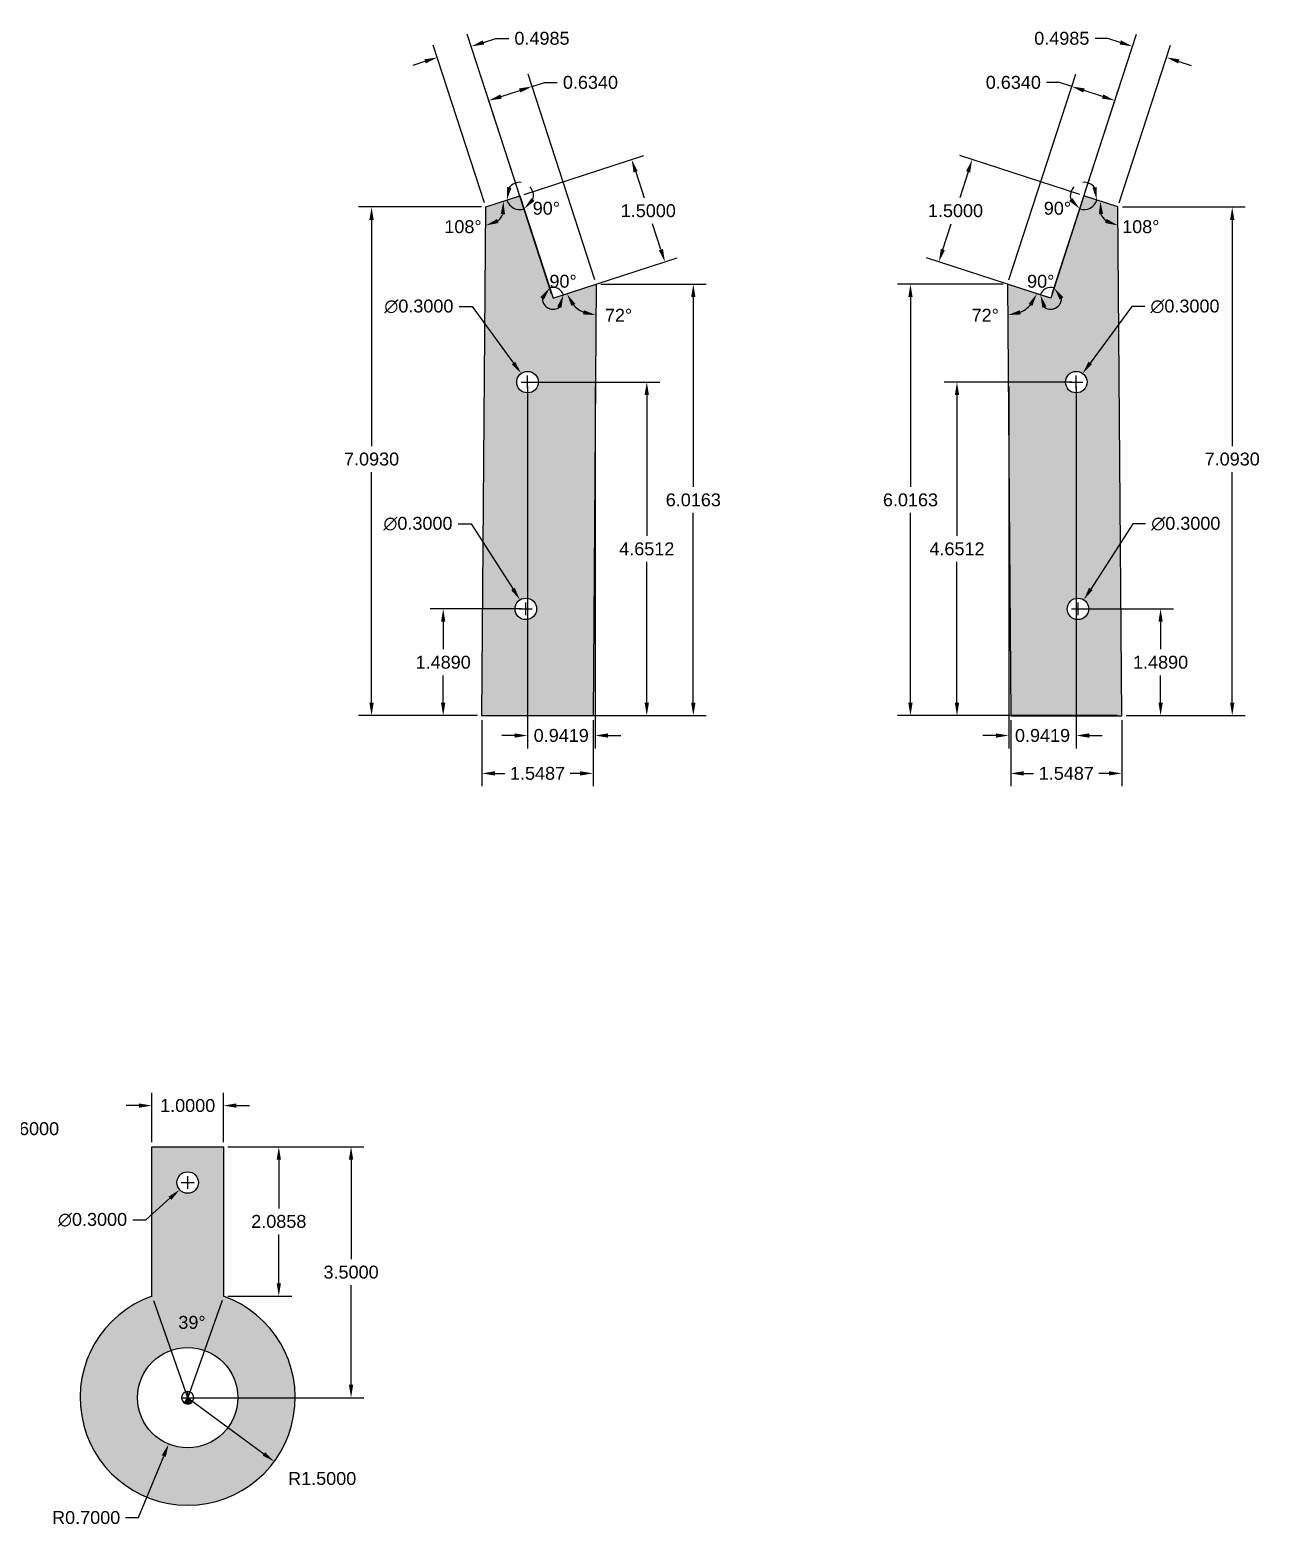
# Model space of a CAD drawing. Header units: inches. Extents: x 2 to 137, y 1 to 34.
# Drawn here: x 17.85 to 34.99, y 0.9 to 21.76 of the extents above; entities that cross this region are included whole.
import ezdxf

# ---------------------------------------------------------------- set-up
doc = ezdxf.new("R2010")
doc.units = ezdxf.units.IN
doc.header["$MEASUREMENT"] = 0
doc.layers.add('Arms', color=10, linetype='Continuous')
doc.layers.add('Joints', color=3, linetype='Continuous')
doc.styles.get("Standard").update_dxf_attribs({"font": 'arial.ttf'})
doc.dimstyles.get("Standard").update_dxf_attribs({"dimtxt": 0.18, "dimasz": 0.18, "dimexe": 0.18, "dimexo": 0.0625, "dimgap": 0.09, "dimtad": 0, "dimtih": 1, "dimtoh": 1, "dimdec": 4, "dimzin": 0, "dimdsep": 46, "dimtxsty": 'Standard', "dimcen": 0.09, "dimadec": 0, "dimazin": 0, "dimtfac": 1, "dimtdec": 4, "dimtofl": 0, "dimtmove": 0, "dimatfit": 3, "dimfxl": 1, "dimtolj": 1, "dimtzin": 0, "dimarcsym": 0})

# ---------------------------------------------------------------- blocks, each defined once
blk = doc.blocks.new('*D21')
at = {"layer": 'Joints', "color": 0, "lineweight": -2, "transparency": 16777216}
for p, q in [((16.627, 5.907), (16.627, 6.616)), ((17.227, 5.907), (17.227, 6.616)), ((16.807, 6.436), (17.047, 6.436)), ((17.227, 6.436), (17.407, 6.436))]:
    blk.add_line(p, q, dxfattribs=at)
at = {"layer": 'Joints', "color": 0, "transparency": 16777216}
for points in [[(16.807, 6.466), (16.807, 6.406), (16.627, 6.436)], [(17.047, 6.466), (17.047, 6.406), (17.227, 6.436)]]:
    blk.add_solid(points, dxfattribs=at)
at = {"layer": 'Joints', "color": 0, "transparency": 16777216, "insert": (17.87, 6.436), "char_height": 0.18, "attachment_point": 5}
blk.add_mtext('\\A1;0.6000', dxfattribs=at)
blk = doc.blocks.new('*D27')
at = {"layer": 'Joints', "color": 0, "lineweight": -2, "transparency": 16777216}
for p, q in [((20.61, 6.186), (21.499, 6.186)), ((21.319, 6.006), (21.319, 5.325)), ((21.319, 4.28), (21.319, 4.961)), ((20.61, 4.1), (21.499, 4.1))]:
    blk.add_line(p, q, dxfattribs=at)
at = {"layer": 'Joints', "color": 0, "transparency": 16777216}
for points in [[(21.289, 6.006), (21.349, 6.006), (21.319, 6.186)], [(21.289, 4.28), (21.349, 4.28), (21.319, 4.1)]]:
    blk.add_solid(points, dxfattribs=at)
at = {"layer": 'Joints', "color": 0, "transparency": 16777216, "insert": (21.319, 5.143), "char_height": 0.18, "attachment_point": 5}
blk.add_mtext('\\A1;2.0858', dxfattribs=at)
blk = doc.blocks.new('*D28')
at = {"layer": 'Joints', "color": 0, "lineweight": -2, "transparency": 16777216}
for p, q in [((19.569, 4.041), (20.08, 2.595)), ((20.527, 4.041), (20.016, 2.595))]:
    blk.add_line(p, q, dxfattribs=at)
for start, end in [(70.5288, 250.5288), (289.4712, 109.4712), (70.5288, 109.4712)]:
    blk.add_arc((20.048, 2.686), 0.0842, start, end, dxfattribs=at)
at = {"layer": 'Joints', "color": 0, "transparency": 16777216}
for points in [[(19.988, 2.605), (20.044, 2.585), (20.076, 2.765)], [(20.051, 2.585), (20.108, 2.605), (20.02, 2.765)]]:
    blk.add_solid(points, dxfattribs=at)
at = {"layer": 'Joints', "color": 0, "transparency": 16777216, "insert": (20.108, 3.735), "char_height": 0.18, "attachment_point": 5}
blk.add_mtext('\\A1;39°', dxfattribs=at)
blk = doc.blocks.new('*D29')
at = {"layer": 'Joints', "color": 0, "lineweight": -2, "transparency": 16777216}
blk.add_line((20.048, 2.686), (21.111, 1.903), dxfattribs=at)
at = {"layer": 'Joints', "color": 0, "transparency": 16777216}
blk.add_solid([(21.128, 1.927), (21.093, 1.879), (21.255, 1.796)], dxfattribs=at)
at = {"layer": 'Joints', "color": 0, "transparency": 16777216, "insert": (21.924, 1.558), "char_height": 0.18, "attachment_point": 5}
blk.add_mtext('\\A1;R1.5000', dxfattribs=at)
blk = doc.blocks.new('*D30')
at = {"layer": 'Joints', "color": 0, "lineweight": -2, "transparency": 16777216}
for p, q in [((20.048, 2.596), (20.048, 2.776)), ((19.958, 2.686), (20.138, 2.686)), ((19.362, 1.014), (19.714, 1.872)), ((19.182, 1.014), (19.362, 1.014))]:
    blk.add_line(p, q, dxfattribs=at)
at = {"layer": 'Joints', "color": 0, "transparency": 16777216}
blk.add_solid([(19.686, 1.883), (19.742, 1.86), (19.782, 2.038)], dxfattribs=at)
at = {"layer": 'Joints', "color": 0, "transparency": 16777216, "insert": (18.632, 1.014), "char_height": 0.18, "attachment_point": 5}
blk.add_mtext('\\A1;R0.7000', dxfattribs=at)
blk = doc.blocks.new('*D31')
at = {"layer": 'Joints', "color": 0, "lineweight": -2, "transparency": 16777216}
for p, q in [((19.958, 5.686), (20.138, 5.686)), ((20.048, 5.596), (20.048, 5.776)), ((19.463, 5.166), (19.801, 5.467)), ((19.283, 5.166), (19.463, 5.166))]:
    blk.add_line(p, q, dxfattribs=at)
at = {"layer": 'Joints', "color": 0, "transparency": 16777216}
blk.add_solid([(19.781, 5.489), (19.821, 5.444), (19.936, 5.586)], dxfattribs=at)
at = {"layer": 'Joints', "color": 0, "transparency": 16777216, "insert": (18.721, 5.166), "char_height": 0.18, "attachment_point": 5}
blk.add_mtext('\\A1;∅0.3000', dxfattribs=at)
blk = doc.blocks.new('*D32')
at = {"layer": 'Joints', "color": 0, "lineweight": -2, "transparency": 16777216}
for p, q in [((19.548, 6.248), (19.548, 6.939)), ((20.548, 6.248), (20.548, 6.939)), ((19.368, 6.759), (19.188, 6.759)), ((20.728, 6.759), (20.908, 6.759))]:
    blk.add_line(p, q, dxfattribs=at)
at = {"layer": 'Joints', "color": 0, "transparency": 16777216}
for points in [[(19.368, 6.789), (19.368, 6.729), (19.548, 6.759)], [(20.728, 6.789), (20.728, 6.729), (20.548, 6.759)]]:
    blk.add_solid(points, dxfattribs=at)
at = {"layer": 'Joints', "color": 0, "transparency": 16777216, "insert": (20.048, 6.759), "char_height": 0.18, "attachment_point": 5}
blk.add_mtext('\\A1;1.0000', dxfattribs=at)
blk = doc.blocks.new('*D33')
at = {"layer": 'Joints', "color": 0, "lineweight": -2, "transparency": 16777216}
for p, q in [((20.61, 6.186), (22.507, 6.186)), ((22.327, 6.006), (22.327, 4.618)), ((22.327, 2.866), (22.327, 4.254)), ((20.11, 2.686), (22.507, 2.686))]:
    blk.add_line(p, q, dxfattribs=at)
at = {"layer": 'Joints', "color": 0, "transparency": 16777216}
for points in [[(22.297, 6.006), (22.357, 6.006), (22.327, 6.186)], [(22.297, 2.866), (22.357, 2.866), (22.327, 2.686)]]:
    blk.add_solid(points, dxfattribs=at)
at = {"layer": 'Joints', "color": 0, "transparency": 16777216, "insert": (22.327, 4.436), "char_height": 0.18, "attachment_point": 5}
blk.add_mtext('\\A1;3.5000', dxfattribs=at)
blk = doc.blocks.new('*D34')
at = {"layer": 'Arms', "color": 0, "lineweight": -2, "transparency": 16777216}
for p, q in [((31.421, 18.212), (29.95, 18.212)), ((30.13, 18.032), (30.13, 15.386)), ((30.13, 12.376), (30.13, 15.022)), ((31.467, 12.196), (29.95, 12.196))]:
    blk.add_line(p, q, dxfattribs=at)
at = {"layer": 'Arms', "color": 0, "transparency": 16777216}
for points in [[(30.1, 18.032), (30.16, 18.032), (30.13, 18.212)], [(30.1, 12.376), (30.16, 12.376), (30.13, 12.196)]]:
    blk.add_solid(points, dxfattribs=at)
at = {"layer": 'Arms', "color": 0, "transparency": 16777216, "insert": (30.13, 15.204), "char_height": 0.18, "attachment_point": 5}
blk.add_mtext('\\A1;6.0163', dxfattribs=at)
blk = doc.blocks.new('*D35')
at = {"layer": 'Arms', "color": 0, "lineweight": -2, "transparency": 16777216}
for p, q in [((33.087, 19.289), (34.798, 19.289)), ((34.618, 19.109), (34.618, 15.954)), ((34.618, 12.376), (34.618, 15.591)), ((33.14, 12.196), (34.798, 12.196))]:
    blk.add_line(p, q, dxfattribs=at)
at = {"layer": 'Arms', "color": 0, "transparency": 16777216}
for points in [[(34.588, 19.109), (34.648, 19.109), (34.618, 19.289)], [(34.588, 12.376), (34.648, 12.376), (34.618, 12.196)]]:
    blk.add_solid(points, dxfattribs=at)
at = {"layer": 'Arms', "color": 0, "transparency": 16777216, "insert": (34.618, 15.773), "char_height": 0.18, "attachment_point": 5}
blk.add_mtext('\\A1;7.0930', dxfattribs=at)
blk = doc.blocks.new('*D36')
at = {"layer": 'Arms', "color": 0, "lineweight": -2, "transparency": 16777216}
for p, q in [((33.23, 14.872), (32.645, 13.962)), ((33.41, 14.872), (33.23, 14.872)), ((32.467, 13.595), (32.467, 13.775)), ((32.377, 13.685), (32.557, 13.685))]:
    blk.add_line(p, q, dxfattribs=at)
at = {"layer": 'Arms', "color": 0, "transparency": 16777216}
blk.add_solid([(32.62, 13.979), (32.67, 13.946), (32.548, 13.811)], dxfattribs=at)
at = {"layer": 'Arms', "color": 0, "transparency": 16777216, "insert": (33.971, 14.872), "char_height": 0.18, "attachment_point": 5}
blk.add_mtext('\\A1;∅0.3000', dxfattribs=at)
blk = doc.blocks.new('*D37')
at = {"layer": 'Arms', "color": 0, "lineweight": -2, "transparency": 16777216}
for p, q in [((33.217, 17.902), (32.638, 17.113)), ((33.397, 17.902), (33.217, 17.902)), ((32.443, 16.757), (32.443, 16.937)), ((32.353, 16.847), (32.533, 16.847))]:
    blk.add_line(p, q, dxfattribs=at)
at = {"layer": 'Arms', "color": 0, "transparency": 16777216}
blk.add_solid([(32.614, 17.131), (32.662, 17.095), (32.531, 16.968)], dxfattribs=at)
at = {"layer": 'Arms', "color": 0, "transparency": 16777216, "insert": (33.959, 17.902), "char_height": 0.18, "attachment_point": 5}
blk.add_mtext('\\A1;∅0.3000', dxfattribs=at)
blk = doc.blocks.new('*D38')
at = {"layer": 'Arms', "color": 0, "lineweight": -2, "transparency": 16777216}
for p, q in [((31.529, 12.133), (31.529, 11.211)), ((33.078, 12.133), (33.078, 11.211)), ((31.709, 11.391), (31.848, 11.391)), ((32.898, 11.391), (32.759, 11.391))]:
    blk.add_line(p, q, dxfattribs=at)
at = {"layer": 'Arms', "color": 0, "transparency": 16777216}
for points in [[(31.709, 11.421), (31.709, 11.361), (31.529, 11.391)], [(32.898, 11.421), (32.898, 11.361), (33.078, 11.391)]]:
    blk.add_solid(points, dxfattribs=at)
at = {"layer": 'Arms', "color": 0, "transparency": 16777216, "insert": (32.304, 11.391), "char_height": 0.18, "attachment_point": 5}
blk.add_mtext('\\A1;1.5487', dxfattribs=at)
blk = doc.blocks.new('*D39')
at = {"layer": 'Arms', "color": 0, "lineweight": -2, "transparency": 16777216}
for p, q in [((31.503, 18.272), (32.435, 21.14)), ((32.208, 21.025), (32.028, 21.025)), ((32.106, 18.076), (33.038, 20.945)), ((32.379, 20.969), (32.208, 21.025)), ((32.811, 20.829), (32.551, 20.914))]:
    blk.add_line(p, q, dxfattribs=at)
at = {"layer": 'Arms', "color": 0, "transparency": 16777216}
for points in [[(32.56, 20.942), (32.541, 20.885), (32.379, 20.969)], [(32.82, 20.858), (32.802, 20.8), (32.982, 20.773)]]:
    blk.add_solid(points, dxfattribs=at)
at = {"layer": 'Arms', "color": 0, "transparency": 16777216, "insert": (31.565, 21.025), "char_height": 0.18, "attachment_point": 5}
blk.add_mtext('\\A1;0.6340', dxfattribs=at)
blk = doc.blocks.new('*D40')
at = {"layer": 'Arms', "color": 0, "lineweight": -2, "transparency": 16777216}
for p, q in [((32.491, 19.462), (30.819, 20.005)), ((30.934, 19.779), (30.817, 19.418)), ((30.582, 18.694), (30.699, 19.055)), ((32.027, 18.036), (30.355, 18.579))]:
    blk.add_line(p, q, dxfattribs=at)
at = {"layer": 'Arms', "color": 0, "transparency": 16777216}
for points in [[(30.906, 19.788), (30.963, 19.769), (30.99, 19.95)], [(30.554, 18.704), (30.611, 18.685), (30.526, 18.523)]]:
    blk.add_solid(points, dxfattribs=at)
at = {"layer": 'Arms', "color": 0, "transparency": 16777216, "insert": (30.758, 19.236), "char_height": 0.18, "attachment_point": 5}
blk.add_mtext('\\A1;1.5000', dxfattribs=at)
blk = doc.blocks.new('*D41')
at = {"layer": 'Arms', "color": 0, "lineweight": -2, "transparency": 16777216}
for p, q in [((32.569, 19.502), (33.283, 21.699)), ((32.885, 21.64), (32.705, 21.64)), ((33.056, 21.584), (32.885, 21.64)), ((33.043, 19.348), (33.757, 21.545)), ((33.873, 21.319), (34.044, 21.263))]:
    blk.add_line(p, q, dxfattribs=at)
at = {"layer": 'Arms', "color": 0, "transparency": 16777216}
for points in [[(33.066, 21.612), (33.047, 21.555), (33.228, 21.528)], [(33.882, 21.347), (33.864, 21.29), (33.702, 21.374)]]:
    blk.add_solid(points, dxfattribs=at)
at = {"layer": 'Arms', "color": 0, "transparency": 16777216, "insert": (32.241, 21.64), "char_height": 0.18, "attachment_point": 5}
blk.add_mtext('\\A1;0.4985', dxfattribs=at)
blk = doc.blocks.new('*D42')
at = {"layer": 'Arms', "color": 0, "lineweight": -2, "transparency": 16777216}
blk.add_arc((31.483, 18.212), 0.431, 294.5268, 317.9081, dxfattribs=at)
at = {"layer": 'Arms', "color": 0, "transparency": 16777216}
for points in [[(31.778, 17.938), (31.829, 17.908), (31.894, 18.079)], [(31.669, 17.791), (31.656, 17.849), (31.487, 17.781)]]:
    blk.add_solid(points, dxfattribs=at)
at = {"layer": 'Arms', "color": 0, "transparency": 16777216, "insert": (31.173, 17.779), "char_height": 0.18, "attachment_point": 5}
blk.add_mtext('\\A1;72°', dxfattribs=at)
blk = doc.blocks.new('*D43')
at = {"layer": 'Arms', "color": 0, "lineweight": -2, "transparency": 16777216}
for start, end in [(72, 162), (286.6957, 359.3478), (234.6522, 307.3043)]:
    blk.add_arc((32.086, 18.016), 0.152, start, end, dxfattribs=at)
at = {"layer": 'Arms', "color": 0, "transparency": 16777216}
for points in [[(32.214, 17.997), (32.263, 18.032), (32.133, 18.161)], [(31.97, 17.883), (32.027, 17.902), (31.942, 18.063)]]:
    blk.add_solid(points, dxfattribs=at)
at = {"layer": 'Arms', "color": 0, "transparency": 16777216, "insert": (31.947, 18.252), "char_height": 0.18, "attachment_point": 5}
blk.add_mtext('\\A1;90°', dxfattribs=at)
blk = doc.blocks.new('*D44')
at = {"layer": 'Arms', "color": 0, "lineweight": -2, "transparency": 16777216}
for p, q in [((32.38, 16.847), (30.599, 16.847)), ((30.779, 16.667), (30.779, 14.703)), ((30.779, 12.376), (30.779, 14.34)), ((33.015, 12.196), (30.599, 12.196))]:
    blk.add_line(p, q, dxfattribs=at)
at = {"layer": 'Arms', "color": 0, "transparency": 16777216}
for points in [[(30.749, 16.667), (30.809, 16.667), (30.779, 16.847)], [(30.749, 12.376), (30.809, 12.376), (30.779, 12.196)]]:
    blk.add_solid(points, dxfattribs=at)
at = {"layer": 'Arms', "color": 0, "transparency": 16777216, "insert": (30.779, 14.521), "char_height": 0.18, "attachment_point": 5}
blk.add_mtext('\\A1;4.6512', dxfattribs=at)
blk = doc.blocks.new('*D45')
at = {"layer": 'Arms', "color": 0, "lineweight": -2, "transparency": 16777216}
for p, q in [((32.529, 13.685), (33.799, 13.685)), ((33.619, 13.505), (33.619, 13.122)), ((33.619, 12.376), (33.619, 12.758)), ((33.14, 12.196), (33.799, 12.196))]:
    blk.add_line(p, q, dxfattribs=at)
at = {"layer": 'Arms', "color": 0, "transparency": 16777216}
for points in [[(33.589, 13.505), (33.649, 13.505), (33.619, 13.685)], [(33.589, 12.376), (33.649, 12.376), (33.619, 12.196)]]:
    blk.add_solid(points, dxfattribs=at)
at = {"layer": 'Arms', "color": 0, "transparency": 16777216, "insert": (33.619, 12.94), "char_height": 0.18, "attachment_point": 5}
blk.add_mtext('\\A1;1.4890', dxfattribs=at)
blk = doc.blocks.new('*D46')
at = {"layer": 'Arms', "color": 0, "lineweight": -2, "transparency": 16777216}
for p, q in [((31.501, 16.785), (31.501, 11.739)), ((32.443, 16.785), (32.443, 11.739)), ((31.321, 11.919), (31.141, 11.919)), ((32.623, 11.919), (32.803, 11.919))]:
    blk.add_line(p, q, dxfattribs=at)
at = {"layer": 'Arms', "color": 0, "transparency": 16777216}
for points in [[(31.321, 11.949), (31.321, 11.889), (31.501, 11.919)], [(32.623, 11.949), (32.623, 11.889), (32.443, 11.919)]]:
    blk.add_solid(points, dxfattribs=at)
at = {"layer": 'Arms', "color": 0, "transparency": 16777216, "insert": (31.972, 11.919), "char_height": 0.18, "attachment_point": 5}
blk.add_mtext('\\A1;0.9419', dxfattribs=at)
blk = doc.blocks.new('*D47')
at = {"layer": 'Arms', "color": 0, "lineweight": -2, "transparency": 16777216}
for start, end in [(38.663, 95.3259), (138.6741, 195.337), (252, 342)]:
    blk.add_arc((32.55, 19.443), 0.19, start, end, dxfattribs=at)
at = {"layer": 'Arms', "color": 0, "transparency": 16777216}
for points in [[(32.389, 19.413), (32.345, 19.372), (32.491, 19.262)], [(32.728, 19.567), (32.669, 19.556), (32.73, 19.384)]]:
    blk.add_solid(points, dxfattribs=at)
at = {"layer": 'Arms', "color": 0, "transparency": 16777216, "insert": (32.18, 19.27), "char_height": 0.18, "attachment_point": 5}
blk.add_mtext('\\A1;90°', dxfattribs=at)
blk = doc.blocks.new('*D48')
at = {"layer": 'Arms', "color": 0, "lineweight": -2, "transparency": 16777216}
blk.add_arc((33.024, 19.289), 0.258, 202.9078, 229.5272, dxfattribs=at)
at = {"layer": 'Arms', "color": 0, "transparency": 16777216}
for points in [[(32.757, 19.187), (32.817, 19.19), (32.779, 19.368)], [(32.867, 19.121), (32.847, 19.065), (33.026, 19.031)]]:
    blk.add_solid(points, dxfattribs=at)
at = {"layer": 'Arms', "color": 0, "transparency": 16777216, "insert": (33.343, 19.013), "char_height": 0.18, "attachment_point": 5}
blk.add_mtext('\\A1;108°', dxfattribs=at)
blk = doc.blocks.new('*D49')
at = {"layer": 'Arms', "color": 0, "lineweight": -2, "transparency": 16777216}
for p, q in [((25.81, 18.212), (27.281, 18.212)), ((27.101, 18.032), (27.101, 15.386)), ((27.101, 12.376), (27.101, 15.022)), ((25.764, 12.196), (27.281, 12.196))]:
    blk.add_line(p, q, dxfattribs=at)
at = {"layer": 'Arms', "color": 0, "transparency": 16777216}
for points in [[(27.071, 18.032), (27.131, 18.032), (27.101, 18.212)], [(27.071, 12.376), (27.131, 12.376), (27.101, 12.196)]]:
    blk.add_solid(points, dxfattribs=at)
at = {"layer": 'Arms', "color": 0, "transparency": 16777216, "insert": (27.101, 15.204), "char_height": 0.18, "attachment_point": 5}
blk.add_mtext('\\A1;6.0163', dxfattribs=at)
blk = doc.blocks.new('*D50')
at = {"layer": 'Arms', "color": 0, "lineweight": -2, "transparency": 16777216}
for p, q in [((24.145, 19.289), (22.433, 19.289)), ((22.613, 19.109), (22.613, 15.954)), ((22.613, 12.376), (22.613, 15.591)), ((24.091, 12.196), (22.433, 12.196))]:
    blk.add_line(p, q, dxfattribs=at)
at = {"layer": 'Arms', "color": 0, "transparency": 16777216}
for points in [[(22.583, 19.109), (22.643, 19.109), (22.613, 19.289)], [(22.583, 12.376), (22.643, 12.376), (22.613, 12.196)]]:
    blk.add_solid(points, dxfattribs=at)
at = {"layer": 'Arms', "color": 0, "transparency": 16777216, "insert": (22.613, 15.773), "char_height": 0.18, "attachment_point": 5}
blk.add_mtext('\\A1;7.0930', dxfattribs=at)
blk = doc.blocks.new('*D51')
at = {"layer": 'Arms', "color": 0, "lineweight": -2, "transparency": 16777216}
for p, q in [((23.821, 14.872), (24.001, 14.872)), ((24.001, 14.872), (24.586, 13.962)), ((24.765, 13.595), (24.765, 13.775)), ((24.675, 13.685), (24.855, 13.685))]:
    blk.add_line(p, q, dxfattribs=at)
at = {"layer": 'Arms', "color": 0, "transparency": 16777216}
blk.add_solid([(24.611, 13.979), (24.561, 13.946), (24.683, 13.811)], dxfattribs=at)
at = {"layer": 'Arms', "color": 0, "transparency": 16777216, "insert": (23.26, 14.872), "char_height": 0.18, "attachment_point": 5}
blk.add_mtext('\\A1;∅0.3000', dxfattribs=at)
blk = doc.blocks.new('*D52')
at = {"layer": 'Arms', "color": 0, "lineweight": -2, "transparency": 16777216}
for p, q in [((23.834, 17.902), (24.014, 17.902)), ((24.014, 17.902), (24.593, 17.113)), ((24.789, 16.757), (24.789, 16.937)), ((24.699, 16.847), (24.879, 16.847))]:
    blk.add_line(p, q, dxfattribs=at)
at = {"layer": 'Arms', "color": 0, "transparency": 16777216}
blk.add_solid([(24.617, 17.131), (24.569, 17.095), (24.7, 16.968)], dxfattribs=at)
at = {"layer": 'Arms', "color": 0, "transparency": 16777216, "insert": (23.273, 17.902), "char_height": 0.18, "attachment_point": 5}
blk.add_mtext('\\A1;∅0.3000', dxfattribs=at)
blk = doc.blocks.new('*D53')
at = {"layer": 'Arms', "color": 0, "lineweight": -2, "transparency": 16777216}
for p, q in [((24.153, 12.133), (24.153, 11.211)), ((25.702, 12.133), (25.702, 11.211)), ((24.333, 11.391), (24.472, 11.391)), ((25.522, 11.391), (25.383, 11.391))]:
    blk.add_line(p, q, dxfattribs=at)
at = {"layer": 'Arms', "color": 0, "transparency": 16777216}
for points in [[(24.333, 11.421), (24.333, 11.361), (24.153, 11.391)], [(25.522, 11.421), (25.522, 11.361), (25.702, 11.391)]]:
    blk.add_solid(points, dxfattribs=at)
at = {"layer": 'Arms', "color": 0, "transparency": 16777216, "insert": (24.928, 11.391), "char_height": 0.18, "attachment_point": 5}
blk.add_mtext('\\A1;1.5487', dxfattribs=at)
blk = doc.blocks.new('*D54')
at = {"layer": 'Arms', "color": 0, "lineweight": -2, "transparency": 16777216}
for p, q in [((25.728, 18.272), (24.796, 21.14)), ((25.125, 18.076), (24.193, 20.945)), ((24.42, 20.829), (24.681, 20.914)), ((24.852, 20.969), (25.023, 21.025)), ((25.023, 21.025), (25.203, 21.025))]:
    blk.add_line(p, q, dxfattribs=at)
at = {"layer": 'Arms', "color": 0, "transparency": 16777216}
for points in [[(24.671, 20.942), (24.69, 20.885), (24.852, 20.969)], [(24.411, 20.858), (24.429, 20.8), (24.249, 20.773)]]:
    blk.add_solid(points, dxfattribs=at)
at = {"layer": 'Arms', "color": 0, "transparency": 16777216, "insert": (25.666, 21.025), "char_height": 0.18, "attachment_point": 5}
blk.add_mtext('\\A1;0.6340', dxfattribs=at)
blk = doc.blocks.new('*D55')
at = {"layer": 'Arms', "color": 0, "lineweight": -2, "transparency": 16777216}
for p, q in [((24.741, 19.462), (26.412, 20.005)), ((26.297, 19.779), (26.414, 19.418)), ((26.649, 18.694), (26.532, 19.055)), ((25.204, 18.036), (26.876, 18.579))]:
    blk.add_line(p, q, dxfattribs=at)
at = {"layer": 'Arms', "color": 0, "transparency": 16777216}
for points in [[(26.325, 19.788), (26.268, 19.769), (26.241, 19.95)], [(26.678, 18.704), (26.62, 18.685), (26.705, 18.523)]]:
    blk.add_solid(points, dxfattribs=at)
at = {"layer": 'Arms', "color": 0, "transparency": 16777216, "insert": (26.473, 19.236), "char_height": 0.18, "attachment_point": 5}
blk.add_mtext('\\A1;1.5000', dxfattribs=at)
blk = doc.blocks.new('*D56')
at = {"layer": 'Arms', "color": 0, "lineweight": -2, "transparency": 16777216}
for p, q in [((24.662, 19.502), (23.948, 21.699)), ((24.188, 19.348), (23.474, 21.545)), ((24.175, 21.584), (24.346, 21.64)), ((24.346, 21.64), (24.526, 21.64)), ((23.358, 21.319), (23.187, 21.263))]:
    blk.add_line(p, q, dxfattribs=at)
at = {"layer": 'Arms', "color": 0, "transparency": 16777216}
for points in [[(24.165, 21.612), (24.184, 21.555), (24.004, 21.528)], [(23.349, 21.347), (23.368, 21.29), (23.529, 21.374)]]:
    blk.add_solid(points, dxfattribs=at)
at = {"layer": 'Arms', "color": 0, "transparency": 16777216, "insert": (24.99, 21.64), "char_height": 0.18, "attachment_point": 5}
blk.add_mtext('\\A1;0.4985', dxfattribs=at)
blk = doc.blocks.new('*D57')
at = {"layer": 'Arms', "color": 0, "lineweight": -2, "transparency": 16777216}
blk.add_arc((25.748, 18.212), 0.431, 222.0919, 245.4732, dxfattribs=at)
at = {"layer": 'Arms', "color": 0, "transparency": 16777216}
for points in [[(25.402, 17.908), (25.454, 17.938), (25.337, 18.079)], [(25.575, 17.849), (25.562, 17.791), (25.744, 17.781)]]:
    blk.add_solid(points, dxfattribs=at)
at = {"layer": 'Arms', "color": 0, "transparency": 16777216, "insert": (26.058, 17.779), "char_height": 0.18, "attachment_point": 5}
blk.add_mtext('\\A1;72°', dxfattribs=at)
blk = doc.blocks.new('*D58')
at = {"layer": 'Arms', "color": 0, "lineweight": -2, "transparency": 16777216}
for start, end in [(18, 108), (180.6522, 253.3043), (232.6957, 305.3478)]:
    blk.add_arc((25.145, 18.016), 0.152, start, end, dxfattribs=at)
at = {"layer": 'Arms', "color": 0, "transparency": 16777216}
for points in [[(24.968, 18.032), (25.017, 17.997), (25.098, 18.161)], [(25.204, 17.902), (25.261, 17.883), (25.289, 18.063)]]:
    blk.add_solid(points, dxfattribs=at)
at = {"layer": 'Arms', "color": 0, "transparency": 16777216, "insert": (25.284, 18.252), "char_height": 0.18, "attachment_point": 5}
blk.add_mtext('\\A1;90°', dxfattribs=at)
blk = doc.blocks.new('*D59')
at = {"layer": 'Arms', "color": 0, "lineweight": -2, "transparency": 16777216}
for p, q in [((24.851, 16.847), (26.632, 16.847)), ((26.452, 16.667), (26.452, 14.703)), ((26.452, 12.376), (26.452, 14.34)), ((24.216, 12.196), (26.632, 12.196))]:
    blk.add_line(p, q, dxfattribs=at)
at = {"layer": 'Arms', "color": 0, "transparency": 16777216}
for points in [[(26.422, 16.667), (26.482, 16.667), (26.452, 16.847)], [(26.422, 12.376), (26.482, 12.376), (26.452, 12.196)]]:
    blk.add_solid(points, dxfattribs=at)
at = {"layer": 'Arms', "color": 0, "transparency": 16777216, "insert": (26.452, 14.521), "char_height": 0.18, "attachment_point": 5}
blk.add_mtext('\\A1;4.6512', dxfattribs=at)
blk = doc.blocks.new('*D60')
at = {"layer": 'Arms', "color": 0, "lineweight": -2, "transparency": 16777216}
for p, q in [((24.702, 13.685), (23.432, 13.685)), ((23.612, 13.505), (23.612, 13.122)), ((23.612, 12.376), (23.612, 12.758)), ((24.091, 12.196), (23.432, 12.196))]:
    blk.add_line(p, q, dxfattribs=at)
at = {"layer": 'Arms', "color": 0, "transparency": 16777216}
for points in [[(23.582, 13.505), (23.642, 13.505), (23.612, 13.685)], [(23.582, 12.376), (23.642, 12.376), (23.612, 12.196)]]:
    blk.add_solid(points, dxfattribs=at)
at = {"layer": 'Arms', "color": 0, "transparency": 16777216, "insert": (23.612, 12.94), "char_height": 0.18, "attachment_point": 5}
blk.add_mtext('\\A1;1.4890', dxfattribs=at)
blk = doc.blocks.new('*D61')
at = {"layer": 'Arms', "color": 0, "lineweight": -2, "transparency": 16777216}
for p, q in [((24.789, 16.785), (24.789, 11.739)), ((25.73, 16.785), (25.73, 11.739)), ((24.609, 11.919), (24.429, 11.919)), ((25.91, 11.919), (26.09, 11.919))]:
    blk.add_line(p, q, dxfattribs=at)
at = {"layer": 'Arms', "color": 0, "transparency": 16777216}
for points in [[(24.609, 11.949), (24.609, 11.889), (24.789, 11.919)], [(25.91, 11.949), (25.91, 11.889), (25.73, 11.919)]]:
    blk.add_solid(points, dxfattribs=at)
at = {"layer": 'Arms', "color": 0, "transparency": 16777216, "insert": (25.259, 11.919), "char_height": 0.18, "attachment_point": 5}
blk.add_mtext('\\A1;0.9419', dxfattribs=at)
blk = doc.blocks.new('*D62')
at = {"layer": 'Arms', "color": 0, "lineweight": -2, "transparency": 16777216}
for start, end in [(84.6741, 141.337), (344.663, 41.3259), (198, 288)]:
    blk.add_arc((24.681, 19.443), 0.19, start, end, dxfattribs=at)
at = {"layer": 'Arms', "color": 0, "transparency": 16777216}
for points in [[(24.563, 19.556), (24.504, 19.567), (24.501, 19.384)], [(24.886, 19.372), (24.842, 19.413), (24.74, 19.262)]]:
    blk.add_solid(points, dxfattribs=at)
at = {"layer": 'Arms', "color": 0, "transparency": 16777216, "insert": (25.051, 19.27), "char_height": 0.18, "attachment_point": 5}
blk.add_mtext('\\A1;90°', dxfattribs=at)
blk = doc.blocks.new('*D63')
at = {"layer": 'Arms', "color": 0, "lineweight": -2, "transparency": 16777216}
blk.add_arc((24.207, 19.289), 0.258, 310.4728, 337.0922, dxfattribs=at)
at = {"layer": 'Arms', "color": 0, "transparency": 16777216}
for points in [[(24.414, 19.19), (24.474, 19.187), (24.452, 19.368)], [(24.384, 19.065), (24.364, 19.121), (24.205, 19.031)]]:
    blk.add_solid(points, dxfattribs=at)
at = {"layer": 'Arms', "color": 0, "transparency": 16777216, "insert": (23.888, 19.013), "char_height": 0.18, "attachment_point": 5}
blk.add_mtext('\\A1;108°', dxfattribs=at)

msp = doc.modelspace()

# ---------------------------------------------------------------- hatches: boundary and pattern name
at = {"layer": 'Arms', "transparency": 33554457}
h = msp.add_hatch(color=256, dxfattribs=at)
h.dxf.hatch_style = 1
h.paths.add_polyline_path([(24.15321, 12.19582), (25.70192, 12.19582), (25.74759, 18.21215), (25.14464, 18.01624), (24.68112, 19.44283), (24.20705, 19.2888)])
h.paths.add_polyline_path([(24.63852, 16.84705, -1), (24.93852, 16.84705, -1)], flags=16)
h.paths.add_polyline_path([(24.91451, 13.68486, -1), (24.61451, 13.68486, -1)], flags=16)
h = msp.add_hatch(color=256, dxfattribs=at)
h.dxf.hatch_style = 1
h.paths.add_polyline_path([(33.02403, 19.2888), (32.54997, 19.44283), (32.08644, 18.01624), (31.48349, 18.21215), (31.52917, 12.19582), (33.07788, 12.19582)])
h.paths.add_polyline_path([(32.29257, 16.84705, -1), (32.59257, 16.84705, -1)], flags=16)
h.paths.add_polyline_path([(32.61657, 13.68486, -1), (32.31657, 13.68486, -1)], flags=16)
at = {"layer": 'Joints', "transparency": 33554457}
h = msp.add_hatch(color=256, dxfattribs=at)
h.dxf.hatch_style = 1
h.paths.add_polyline_path([(19.54781, 4.10004, 5.82842712), (20.54781, 4.10004), (20.54781, 6.18583), (19.54781, 6.18583)])
h.paths.add_polyline_path([(19.89781, 5.68583, -1), (20.19781, 5.68583, -1)], flags=16)
h.paths.add_polyline_path([(20.74781, 2.68583, -1), (19.34781, 2.68583, -1)], flags=16)

# ---------------------------------------------------------------- linework, layer by layer
at = {"layer": 'Arms'}
for p, q in [((24.20705, 19.2888), (24.68112, 19.44283)), ((24.68112, 19.44283), (25.14464, 18.01624)), ((32.54997, 19.44283), (32.08644, 18.01624)), ((33.02403, 19.2888), (32.54997, 19.44283)), ((24.15321, 12.19582), (24.20705, 19.2888)), ((33.07788, 12.19582), (33.02403, 19.2888)), ((25.14464, 18.01624), (25.74759, 18.21215)), ((25.74759, 18.21215), (25.70192, 12.19582)), ((32.08644, 18.01624), (31.48349, 18.21215)), ((31.48349, 18.21215), (31.52917, 12.19582)), ((25.70192, 12.19582), (24.15321, 12.19582)), ((31.52917, 12.19582), (33.07788, 12.19582))]:
    msp.add_line(p, q, dxfattribs=at)
for centre in [(24.78852, 16.84705), (32.44257, 16.84705), (24.76451, 13.68486), (32.46657, 13.68486)]:
    msp.add_circle(centre, 0.15, dxfattribs=at)
at = {"layer": 'Joints'}
for p, q in [((19.54781, 6.18583), (20.54781, 6.18583)), ((19.54781, 4.09033), (19.54781, 6.18583)), ((20.54781, 6.18583), (20.54781, 4.10004))]:
    msp.add_line(p, q, dxfattribs=at)
for centre, radius in [((20.04781, 5.68583), 0.15), ((20.04781, 2.68583), 0.7)]:
    msp.add_circle(centre, radius, dxfattribs=at)
msp.add_arc((20.04781, 2.68583), 1.5, 109.471221, 70.528779, dxfattribs=at)

# ---------------------------------------------------------------- dimensions: what is measured, and where the dimension line sits
at = {"layer": 'Arms'}
for p1, p2, distance, picture, middle in [((24.20705, 19.2888), (24.68112, 19.44283), 2.19276, '*D56', (24.9902, 21.63952)), ((33.02403, 19.2888), (32.54997, 19.44283), -2.19276, '*D41', (32.24088, 21.63952)), ((24.68112, 19.44283), (25.14464, 18.01624), 1.64026, '*D55', (26.47286, 19.2364)), ((32.54997, 19.44283), (32.08644, 18.01624), -1.64026, '*D40', (30.75823, 19.2364))]:
    dim = msp.add_aligned_dim(p1=p1, p2=p2, distance=distance, dimstyle='Standard', dxfattribs=at)
    dim.commit()
    dim.dimension.update_dxf_attribs({"geometry": picture, "text_midpoint": middle})
for base, p1, p2, angle, picture, middle, dimtype in [((24.85175, 20.96926), (25.14464, 18.01624), (25.74759, 18.21215), 18, '*D54', (25.66626, 21.02489), 161), ((32.37933, 20.96926), (32.08644, 18.01624), (31.48349, 18.21215), 162, '*D39', (31.56482, 21.02489), 161), ((22.61297, 19.2888), (24.15321, 12.19582), (24.20705, 19.2888), 90, '*D50', (22.61297, 15.77253), 160), ((34.61812, 19.2888), (33.07788, 12.19582), (33.02403, 19.2888), 90, '*D35', (34.61812, 15.77253), 160), ((27.10088, 12.19582), (25.74759, 18.21215), (25.70192, 12.19582), 90, '*D49', (27.10088, 15.20399), 160), ((30.13021, 12.19582), (31.48349, 18.21215), (31.52917, 12.19582), 90, '*D34', (30.13021, 15.20399), 160), ((26.45234, 12.19582), (24.78852, 16.84705), (24.15321, 12.19582), 90, '*D59', (26.45234, 14.52143), 160), ((25.73039, 11.91856), (24.78852, 16.84705), (25.73039, 16.84705), 180, '*D61', (25.25945, 11.91856), 160), ((30.77875, 12.19582), (32.44257, 16.84705), (33.07788, 12.19582), 90, '*D44', (30.77875, 14.52143), 160), ((24.15321, 11.3905), (25.70192, 12.19582), (24.15321, 12.19582), 180, '*D53', (24.92756, 11.3905), 160)]:
    dim = msp.add_linear_dim(base=base, p1=p1, p2=p2, angle=angle, dimstyle='Standard', dxfattribs=at)
    dim.commit()
    dim.dimension.update_dxf_attribs({"geometry": picture, "text_midpoint": middle, "dimtype": dimtype})
for base, line1, line2, picture, middle in [((24.55422, 19.3019), ((24.68112, 19.44283), (25.14464, 18.01624)), ((24.20705, 19.2888), (24.68112, 19.44283)), '*D62', (25.05091, 19.27002)), ((32.67686, 19.3019), ((32.54997, 19.44283), (32.08644, 18.01624)), ((33.02403, 19.2888), (32.54997, 19.44283)), '*D47', (32.18018, 19.27002)), ((24.45179, 19.20859), ((24.15321, 12.19582), (24.20705, 19.2888)), ((24.20705, 19.2888), (24.68112, 19.44283)), '*D63', (23.88818, 19.01276)), ((25.17623, 18.16485), ((24.68112, 19.44283), (25.14464, 18.01624)), ((25.14464, 18.01624), (25.74759, 18.21215)), '*D58', (25.28417, 18.25207)), ((32.05485, 18.16485), ((32.54997, 19.44283), (32.08644, 18.01624)), ((32.08644, 18.01624), (31.48349, 18.21215)), '*D43', (31.94691, 18.25207)), ((32.77929, 19.20859), ((33.07788, 12.19582), (33.02403, 19.2888)), ((33.02403, 19.2888), (32.54997, 19.44283)), '*D48', (33.3429, 19.01276)), ((25.42638, 17.9244), ((25.14464, 18.01624), (25.74759, 18.21215)), ((25.74759, 18.21215), (25.70192, 12.19582)), '*D57', (26.05786, 17.77934)), ((31.8047, 17.9244), ((32.08644, 18.01624), (31.48349, 18.21215)), ((31.48349, 18.21215), (31.52917, 12.19582)), '*D42', (31.17323, 17.77934))]:
    dim = msp.add_angular_dim_2l(base=base, line1=line1, line2=line2, dimstyle='Standard', override={"dimtmove": 2}, dxfattribs=at)
    dim.commit()
    dim.dimension.update_dxf_attribs({"geometry": picture, "text_midpoint": middle, "dimtype": 162})
for p1, p2, picture, middle in [((24.87729, 16.72614), (24.69974, 16.96796), '*D52', (23.27258, 17.9022)), ((32.3538, 16.72614), (32.53134, 16.96796), '*D37', (33.95851, 17.9022)), ((24.84569, 13.55872), (24.68334, 13.811), '*D51', (23.25961, 14.87152)), ((32.3854, 13.55872), (32.54775, 13.811), '*D36', (33.97148, 14.87152))]:
    dim = msp.add_diameter_dim_2p(p1=p1, p2=p2, dimstyle='Standard', dxfattribs=at)
    dim.commit()
    dim.dimension.update_dxf_attribs({"geometry": picture, "text_midpoint": middle, "dimtype": 163})
for base, p1, p2, picture, middle in [((31.5007, 11.91856), (32.44257, 16.84705), (31.5007, 16.84705), '*D46', (31.97163, 11.91856)), ((33.07788, 11.3905), (31.52917, 12.19582), (33.07788, 12.19582), '*D38', (32.30352, 11.3905))]:
    dim = msp.add_linear_dim(base=base, p1=p1, p2=p2, dimstyle='Standard', dxfattribs=at)
    dim.commit()
    dim.dimension.update_dxf_attribs({"geometry": picture, "text_midpoint": middle, "dimtype": 160})
for base, p1, p2, picture, middle in [((23.61172, 12.19582), (24.76451, 13.68486), (24.15321, 12.19582), '*D60', (23.61172, 12.94034)), ((33.61936, 12.19582), (32.46657, 13.68486), (33.07788, 12.19582), '*D45', (33.61936, 12.94034))]:
    dim = msp.add_linear_dim(base=base, p1=p1, p2=p2, angle=90, dimstyle='Standard', dxfattribs=at)
    dim.commit()
    dim.dimension.update_dxf_attribs({"geometry": picture, "text_midpoint": middle})
at = {"layer": 'Joints'}
dim = msp.add_aligned_dim(p1=(19.54781, 6.18583), p2=(20.54781, 6.18583), distance=0.57272, dimstyle='Standard', dxfattribs=at)
dim.commit()
dim.dimension.update_dxf_attribs({"geometry": '*D32', "text_midpoint": (20.04781, 6.75855)})
dim = msp.add_linear_dim(base=(17.22697, 6.43605), p1=(16.62697, 5.84498), p2=(17.22697, 5.84498), dimstyle='Standard', dxfattribs=at)
dim.commit()
dim.dimension.update_dxf_attribs({"geometry": '*D21', "text_midpoint": (17.87029, 6.43605)})
for base, p2, picture, middle in [((22.32713, 2.68583), (20.04781, 2.68583), '*D33', (22.32713, 4.43583)), ((21.31851, 4.10004), (20.54781, 4.10004), '*D27', (21.31851, 5.14293))]:
    dim = msp.add_linear_dim(base=base, p1=(20.54781, 6.18583), p2=p2, angle=90, dimstyle='Standard', dxfattribs=at)
    dim.commit()
    dim.dimension.update_dxf_attribs({"geometry": picture, "text_midpoint": middle})
dim = msp.add_diameter_dim_2p(p1=(20.15996, 5.78543), p2=(19.93565, 5.58622), dimstyle='Standard', dxfattribs=at)
dim.commit()
dim.dimension.update_dxf_attribs({"geometry": '*D31', "text_midpoint": (18.72142, 5.16619), "dimtype": 163})
dim = msp.add_angular_dim_3p(base=(20.03829, 2.76946), center=(20.04781, 2.68583), p1=(19.54781, 4.10004), p2=(20.54781, 4.10004), dimstyle='Standard', override={"dimtmove": 2}, dxfattribs=at)
dim.commit()
dim.dimension.update_dxf_attribs({"geometry": '*D28', "text_midpoint": (20.10818, 3.73509), "dimtype": 165})
dim = msp.add_radius_dim(center=(20.04781, 2.68583), mpoint=(19.78208, 2.03822), dimstyle='Standard', dxfattribs=at)
dim.commit()
dim.dimension.update_dxf_attribs({"geometry": '*D30', "text_midpoint": (18.63235, 1.01397), "dimtype": 164})
dim = msp.add_radius_dim(center=(20.04781, 2.68583), mpoint=(21.25544, 1.7961), dimstyle='Standard', override={"dimtmove": 2}, dxfattribs=at)
dim.commit()
dim.dimension.update_dxf_attribs({"geometry": '*D29', "text_midpoint": (21.92368, 1.5582), "dimtype": 164})

doc.saveas('drawing.dxf')
